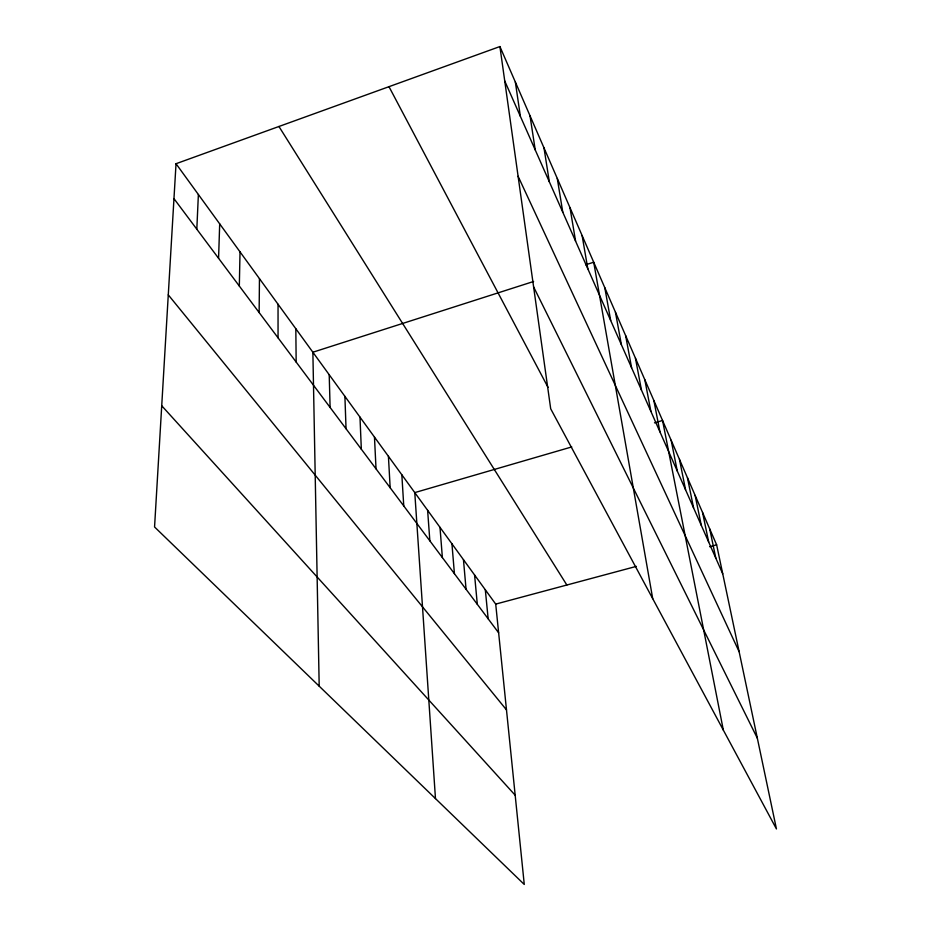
<?xml version="1.0" encoding="UTF-8"?>
<svg xmlns="http://www.w3.org/2000/svg" width="931" height="931" viewBox="0 0 931 931"><rect width="100%" height="100%" fill="white"/><g stroke="black" fill="none" stroke-linecap="round" stroke-linejoin="round"><path stroke-width="1.4" d="M259.132 312.537L259.458 278.648M239.325 286.05L240.023 251.882M218.576 258.306L219.693 223.871M196.813 229.201L198.384 194.509M176.029 163.716L154.558 526.981L524.269 884.45L495.711 604.103L176.029 163.716L499.912 46.55L716.637 544.833L776.442 828.951L550.698 408.79L499.912 46.55M533.591 281.488L312.874 352.221L319.193 686.17M585.657 264.8L593.71 262.216L652.724 598.691M571.762 446.927L414.772 492.604L435.475 798.6M654.481 422.849L662.558 420.498L723.329 730.102M495.711 604.103L636.327 566.385M709.666 546.706L716.637 544.833M161.726 405.753L515.18 795.214M168.278 294.859L506.487 709.888M173.969 198.652L498.644 632.824M278.939 126.488L566.851 585.017M388.983 86.676L548.056 387.401M533.614 286.911L757.345 738.213M518.101 176.285L739.133 651.723M504.742 80.997L722.735 573.81M709.725 528.948L715.834 558.204M702.568 512.481L708.677 542.04M695.143 495.42L701.264 525.27M687.45 477.731L693.572 507.884M679.467 459.367L685.577 489.822M671.17 440.305L677.279 471.051M653.865 400.516L659.939 431.856M644.834 379.743L650.874 411.362M635.431 358.132L641.447 390.042M625.644 335.637L631.614 367.826M615.449 312.188L621.373 344.656M604.813 287.737L610.678 320.485M582.119 235.555L587.822 268.815M569.993 207.66L575.591 241.164M557.285 178.461L562.778 212.198M543.983 147.866L549.337 181.813M530.018 115.758L535.22 149.891M515.343 82.021L520.371 116.328M485.319 589.788L488.158 618.801M474.577 574.986L477.312 604.3M463.452 559.659L466.07 589.276M451.931 543.785L454.433 573.717M439.991 527.342L442.376 557.576M427.62 510.293L429.854 540.841M401.831 474.787L403.763 505.952M388.413 456.295L390.17 487.763M374.471 437.081L376.031 468.863M359.983 417.123L361.333 449.219M344.901 396.362L346.041 428.76M329.213 374.739L330.109 407.452M295.825 328.748L296.163 362.054M278.043 304.239L278.055 337.848"/></g></svg>
